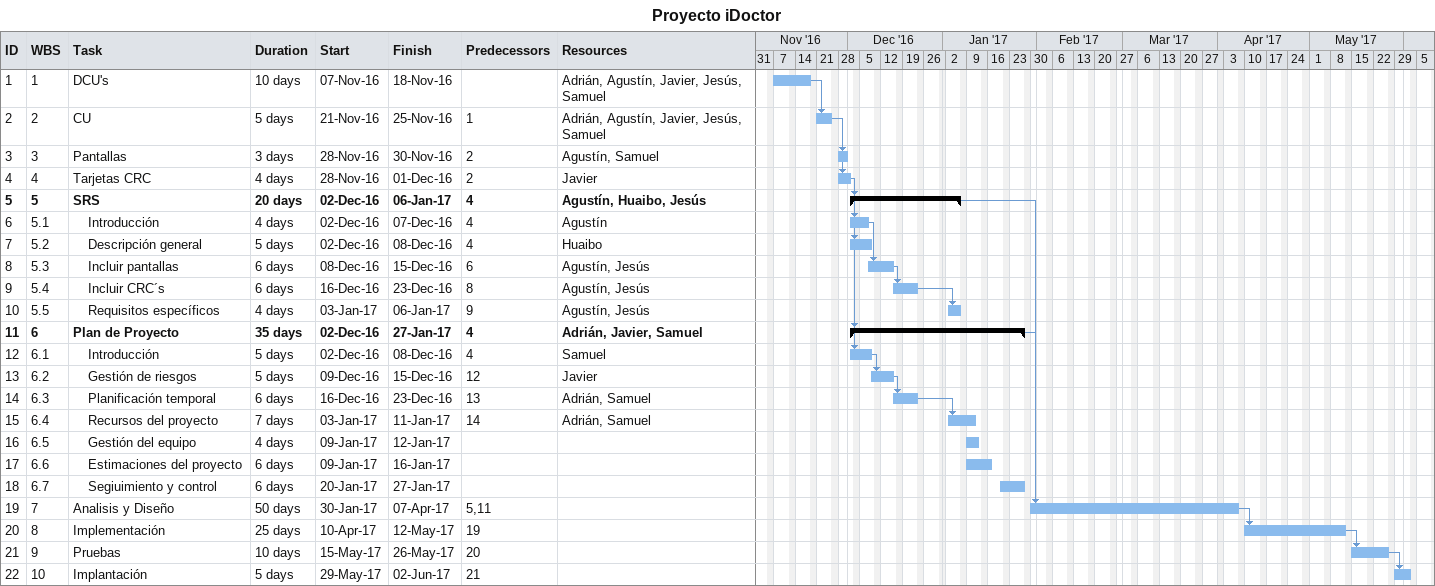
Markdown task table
Proyecto iDoctor

| ID | WBS | Task | Duration | Start | Finish | Predecessors | Resources |
|---|---|---|---|---|---|---|---|
| 1 | 1 | DCU's | 10d | 2016-11-07 | 2016-11-18 |  | Adrián, Agustín, Javier, Jesús, Samuel |
| 2 | 2 | CU | 5d | 2016-11-21 | 2016-11-25 | 1 | Adrián, Agustín, Javier, Jesús, Samuel |
| 3 | 3 | Pantallas | 3d | 2016-11-28 | 2016-11-30 | 2 | Agustín, Samuel |
| 4 | 4 | Tarjetas CRC | 4d | 2016-11-28 | 2016-12-01 | 2 | Javier |
| 5 | 5 | **SRS** | 20d | 2016-12-02 | 2017-01-06 | 4 | Agustín, Huaibo, Jesús |
| 6 | 5.1 | Introducción | 4d | 2016-12-02 | 2016-12-07 | 4 | Agustín |
| 7 | 5.2 | Descripción general | 5d | 2016-12-02 | 2016-12-08 | 4 | Huaibo |
| 8 | 5.3 | Incluir pantallas | 6d | 2016-12-08 | 2016-12-15 | 6 | Agustín, Jesús |
| 9 | 5.4 | Incluir CRC´s | 6d | 2016-12-16 | 2016-12-23 | 8 | Agustín, Jesús |
| 10 | 5.5 | Requisitos específicos | 4d | 2017-01-03 | 2017-01-06 | 9 | Agustín, Jesús |
| 11 | 6 | **Plan de Proyecto** | 35d | 2016-12-02 | 2017-01-27 | 4 | Adrián, Javier, Samuel |
| 12 | 6.1 | Introducción | 5d | 2016-12-02 | 2016-12-08 | 4 | Samuel |
| 13 | 6.2 | Gestión de riesgos | 5d | 2016-12-09 | 2016-12-15 | 12 | Javier |
| 14 | 6.3 | Planificación temporal | 6d | 2016-12-16 | 2016-12-23 | 13 | Adrián, Samuel |
| 15 | 6.4 | Recursos del proyecto | 7d | 2017-01-03 | 2017-01-11 | 14 | Adrián, Samuel |
| 16 | 6.5 | Gestión del equipo | 4d | 2017-01-09 | 2017-01-12 |  |  |
| 17 | 6.6 | Estimaciones del proyecto | 6d | 2017-01-09 | 2017-01-16 |  |  |
| 18 | 6.7 | Segiuimiento y control | 6d | 2017-01-20 | 2017-01-27 |  |  |
| 19 | 7 | Analisis y Diseño | 50d | 2017-01-30 | 2017-04-07 | 5, 11 |  |
| 20 | 8 | Implementación | 25d | 2017-04-10 | 2017-05-12 | 19 |  |
| 21 | 9 | Pruebas | 10d | 2017-05-15 | 2017-05-26 | 20 |  |
| 22 | 10 | Implantación | 5d | 2017-05-29 | 2017-06-02 | 21 |  |
